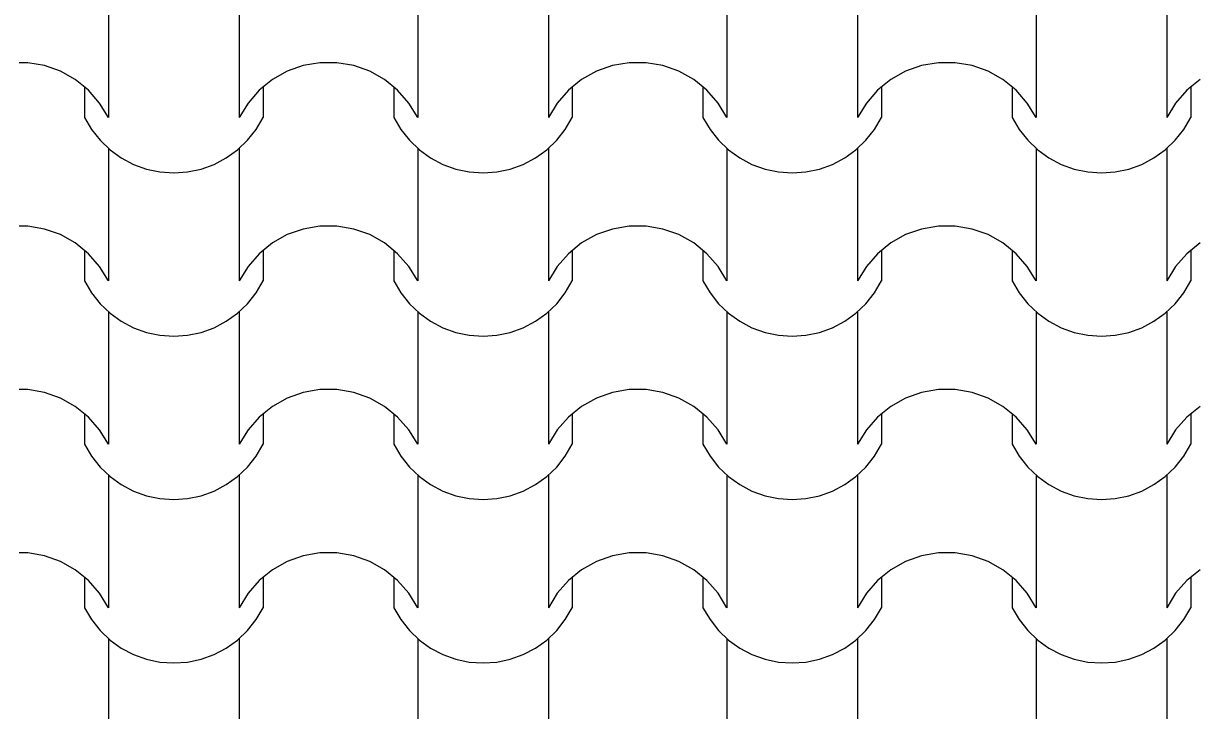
# Model space of a CAD drawing. Header units: millimetres. Extents: x 318905 to 439572, y -5133 to 105868.
# Drawn here: x 397422 to 398501, y 6459 to 7091 of the extents above; entities that cross this region are included whole.
import ezdxf

# ---------------------------------------------------------------- set-up
doc = ezdxf.new("R2010")
doc.units = ezdxf.units.MM
doc.header["$MEASUREMENT"] = 0
doc.layers.add('0_Stylo_No__98', color=154, linetype='Continuous', lineweight=0)
doc.layers.add('OMBRES_Stylo_No__82', color=7, linetype='Continuous', lineweight=13, true_color=0xaaaaaa)
doc.styles.add('STYLE_GENERE_3', font='')
doc.styles.get('STYLE_GENERE_3').set_extended_font_data('Arial')
doc.dimstyles.new('STYLE_GENERE__1', dxfattribs={"dimtxt": 200, "dimasz": 142.5, "dimexe": 0.18, "dimexo": 500, "dimgap": 0.09, "dimtad": 0, "dimtih": 1, "dimtoh": 1, "dimlfac": 0.001, "dimzin": 0, "dimdsep": 46, "dimtxsty": 'STYLE_GENERE_3', "dimblk": 'ARROWHEAD_6', "dimblk1": 'ARROWHEAD_6', "dimblk2": 'ARROWHEAD_6', "dimcen": 0.09, "dimclrd": 154, "dimclre": 154, "dimclrt": 154, "dimazin": 0, "dimtfac": 1, "dimtdec": 4, "dimtmove": 0, "dimatfit": 3, "dimfxl": 0, "dimtolj": 1, "dimtzin": 0, "dimarcsym": 0})

# ---------------------------------------------------------------- blocks, each defined once
blk = doc.blocks.new('*X111')
at = {"layer": 'OMBRES_Stylo_No__82', "linetype": 'Continuous'}
for p, q in [((397500.7, 7126.8), (397500.7, 7065.8)), ((397620.9, 7126.8), (397620.9, 7065.8)), ((397785.2, 7126.8), (397785.2, 7065.8)), ((397905.4, 7126.8), (397905.4, 7065.8)), ((398069.6, 7126.8), (398069.6, 7065.8)), ((398189.9, 7126.8), (398189.9, 7065.8)), ((398354.1, 7126.8), (398354.1, 7065.8)), ((398474.4, 7126.8), (398474.4, 7065.8)), ((397500.7, 7065.8), (397500.7, 7004.8)), ((397620.9, 7065.8), (397620.9, 7004.8)), ((397785.2, 7065.8), (397785.2, 7004.8)), ((397905.4, 7065.8), (397905.4, 7004.8)), ((398069.6, 7065.8), (398069.6, 7004.8)), ((398189.9, 7065.8), (398189.9, 7004.8)), ((398354.1, 7065.8), (398354.1, 7004.8)), ((398474.4, 7065.8), (398474.4, 7004.8)), ((397426.4, 7055.3), (397418.6, 7055.3)), ((397441.8, 7052.7), (397426.4, 7055.3)), ((397456.5, 7047.4), (397441.8, 7052.7)), ((397679.8, 7052.7), (397665.1, 7047.4)), ((397695.2, 7055.3), (397679.8, 7052.7)), ((397703, 7055.3), (397695.2, 7055.3)), ((397710.9, 7055.3), (397703, 7055.3)), ((397726.3, 7052.7), (397710.9, 7055.3)), ((397741, 7047.4), (397726.3, 7052.7)), ((397964.3, 7052.7), (397949.6, 7047.4)), ((397979.7, 7055.3), (397964.3, 7052.7)), ((397987.5, 7055.3), (397979.7, 7055.3)), ((397995.3, 7055.3), (397987.5, 7055.3)), ((398010.7, 7052.7), (397995.3, 7055.3)), ((398025.5, 7047.4), (398010.7, 7052.7)), ((398248.8, 7052.7), (398234.1, 7047.4)), ((398264.2, 7055.3), (398248.8, 7052.7)), ((398272, 7055.3), (398264.2, 7055.3)), ((398279.8, 7055.3), (398272, 7055.3)), ((398295.2, 7052.7), (398279.8, 7055.3)), ((398309.9, 7047.4), (398295.2, 7052.7)), ((397470.1, 7039.8), (397456.5, 7047.4)), ((397665.1, 7047.4), (397651.5, 7039.8)), ((397754.6, 7039.8), (397741, 7047.4)), ((397949.6, 7047.4), (397935.9, 7039.8)), ((398039.1, 7039.8), (398025.5, 7047.4)), ((398234.1, 7047.4), (398220.4, 7039.8)), ((398323.6, 7039.8), (398309.9, 7047.4)), ((397482.3, 7029.9), (397470.1, 7039.8)), ((397478.7, 7032.9), (397478.7, 7004.8)), ((397651.5, 7039.8), (397639.3, 7029.9)), ((397642.9, 7032.9), (397642.9, 7004.8)), ((397766.7, 7029.9), (397754.6, 7039.8)), ((397763.2, 7032.9), (397763.2, 7004.8)), ((397935.9, 7039.8), (397923.8, 7029.9)), ((397927.4, 7032.9), (397927.4, 7004.8)), ((398051.2, 7029.9), (398039.1, 7039.8)), ((398047.6, 7032.9), (398047.6, 7004.8)), ((398220.4, 7039.8), (398208.3, 7029.9)), ((398211.9, 7032.9), (398211.9, 7004.8)), ((398335.7, 7029.9), (398323.6, 7039.8)), ((398332.1, 7032.9), (398332.1, 7004.8)), ((398504.9, 7039.8), (398492.8, 7029.9)), ((398496.4, 7032.9), (398496.4, 7004.8)), ((397492.5, 7018.2), (397482.3, 7029.9)), ((397639.3, 7029.9), (397629.1, 7018.2)), ((397777, 7018.2), (397766.7, 7029.9)), ((397923.8, 7029.9), (397913.5, 7018.2)), ((398061.5, 7018.2), (398051.2, 7029.9)), ((398208.3, 7029.9), (398198, 7018.2)), ((398346, 7018.2), (398335.7, 7029.9)), ((398492.8, 7029.9), (398482.5, 7018.2)), ((397500.7, 7004.8), (397492.5, 7018.2)), ((397629.1, 7018.2), (397620.9, 7004.8)), ((397785.2, 7004.8), (397777, 7018.2)), ((397913.5, 7018.2), (397905.4, 7004.8)), ((398069.6, 7004.8), (398061.5, 7018.2)), ((398198, 7018.2), (398189.9, 7004.8)), ((398354.1, 7004.8), (398346, 7018.2)), ((398482.5, 7018.2), (398474.4, 7004.8)), ((397478.7, 7004.8), (397485.1, 6993.9)), ((397636.5, 6993.9), (397642.9, 7004.8)), ((397763.2, 7004.8), (397769.6, 6993.9)), ((397921, 6993.9), (397927.4, 7004.8)), ((398047.6, 7004.8), (398054.1, 6993.9)), ((398205.4, 6993.9), (398211.9, 7004.8)), ((398332.1, 7004.8), (398338.6, 6993.9)), ((398489.9, 6993.9), (398496.4, 7004.8)), ((397485.1, 6993.9), (397493, 6983.9)), ((397628.6, 6983.9), (397636.5, 6993.9)), ((397769.6, 6993.9), (397777.5, 6983.9)), ((397913.1, 6983.9), (397921, 6993.9)), ((398054.1, 6993.9), (398062, 6983.9)), ((398197.6, 6983.9), (398205.4, 6993.9)), ((398338.6, 6993.9), (398346.4, 6983.9)), ((398482, 6983.9), (398489.9, 6993.9)), ((397493, 6983.9), (397502.2, 6975.1)), ((397619.4, 6975.1), (397628.6, 6983.9)), ((397777.5, 6983.9), (397786.7, 6975.1)), ((397903.9, 6975.1), (397913.1, 6983.9)), ((398062, 6983.9), (398071.2, 6975.1)), ((398188.4, 6975.1), (398197.6, 6983.9)), ((398346.4, 6983.9), (398355.6, 6975.1)), ((398472.8, 6975.1), (398482, 6983.9)), ((397500.7, 6976.4), (397500.7, 6915.5)), ((397502.2, 6975.1), (397512.5, 6967.7)), ((397512.5, 6967.7), (397523.7, 6961.8)), ((397597.9, 6961.8), (397609.1, 6967.7)), ((397609.1, 6967.7), (397619.4, 6975.1)), ((397620.9, 6976.4), (397620.9, 6915.5)), ((397785.2, 6976.4), (397785.2, 6915.5)), ((397786.7, 6975.1), (397797, 6967.7)), ((397797, 6967.7), (397808.2, 6961.8)), ((397882.3, 6961.8), (397893.6, 6967.7)), ((397893.6, 6967.7), (397903.9, 6975.1)), ((397905.4, 6976.4), (397905.4, 6915.5)), ((398069.6, 6976.4), (398069.6, 6915.5)), ((398071.2, 6975.1), (398081.5, 6967.7)), ((398081.5, 6967.7), (398092.7, 6961.8)), ((398166.8, 6961.8), (398178.1, 6967.7)), ((398178.1, 6967.7), (398188.4, 6975.1)), ((398189.9, 6976.4), (398189.9, 6915.5)), ((398354.1, 6976.4), (398354.1, 6915.5)), ((398355.6, 6975.1), (398365.9, 6967.7)), ((398365.9, 6967.7), (398377.2, 6961.8)), ((398451.3, 6961.8), (398462.5, 6967.7)), ((398462.5, 6967.7), (398472.8, 6975.1)), ((398474.4, 6976.4), (398474.4, 6915.5)), ((397523.7, 6961.8), (397535.7, 6957.5)), ((397535.7, 6957.5), (397548.1, 6954.9)), ((397573.5, 6954.9), (397585.9, 6957.5)), ((397585.9, 6957.5), (397597.9, 6961.8)), ((397808.2, 6961.8), (397820.2, 6957.5)), ((397820.2, 6957.5), (397832.6, 6954.9)), ((397858, 6954.9), (397870.4, 6957.5)), ((397870.4, 6957.5), (397882.3, 6961.8)), ((398092.7, 6961.8), (398104.7, 6957.5)), ((398104.7, 6957.5), (398117.1, 6954.9)), ((398142.4, 6954.9), (398154.9, 6957.5)), ((398154.9, 6957.5), (398166.8, 6961.8)), ((398377.2, 6961.8), (398389.1, 6957.5)), ((398389.1, 6957.5), (398401.6, 6954.9)), ((398426.9, 6954.9), (398439.3, 6957.5)), ((398439.3, 6957.5), (398451.3, 6961.8)), ((397548.1, 6954.9), (397560.8, 6954)), ((397560.8, 6954), (397573.5, 6954.9)), ((397832.6, 6954.9), (397845.3, 6954)), ((397845.3, 6954), (397858, 6954.9)), ((398117.1, 6954.9), (398129.8, 6954)), ((398129.8, 6954), (398142.4, 6954.9)), ((398401.6, 6954.9), (398414.2, 6954)), ((398414.2, 6954), (398426.9, 6954.9)), ((397500.7, 6915.5), (397500.7, 6854.5)), ((397620.9, 6915.5), (397620.9, 6854.5)), ((397785.2, 6915.5), (397785.2, 6854.5)), ((397905.4, 6915.5), (397905.4, 6854.5)), ((398069.6, 6915.5), (398069.6, 6854.5)), ((398189.9, 6915.5), (398189.9, 6854.5)), ((398354.1, 6915.5), (398354.1, 6854.5)), ((398474.4, 6915.5), (398474.4, 6854.5)), ((397426.4, 6905), (397418.6, 6905)), ((397441.8, 6902.3), (397426.4, 6905)), ((397456.5, 6897.1), (397441.8, 6902.3)), ((397679.8, 6902.3), (397665.1, 6897.1)), ((397695.2, 6905), (397679.8, 6902.3)), ((397703, 6905), (397695.2, 6905)), ((397710.9, 6905), (397703, 6905)), ((397726.3, 6902.3), (397710.9, 6905)), ((397741, 6897.1), (397726.3, 6902.3)), ((397964.3, 6902.3), (397949.6, 6897.1)), ((397979.7, 6905), (397964.3, 6902.3)), ((397987.5, 6905), (397979.7, 6905)), ((397995.3, 6905), (397987.5, 6905)), ((398010.7, 6902.3), (397995.3, 6905)), ((398025.5, 6897.1), (398010.7, 6902.3)), ((398248.8, 6902.3), (398234.1, 6897.1)), ((398264.2, 6905), (398248.8, 6902.3)), ((398272, 6905), (398264.2, 6905)), ((398279.8, 6905), (398272, 6905)), ((398295.2, 6902.3), (398279.8, 6905)), ((398309.9, 6897.1), (398295.2, 6902.3)), ((397470.1, 6889.5), (397456.5, 6897.1)), ((397665.1, 6897.1), (397651.5, 6889.5)), ((397754.6, 6889.5), (397741, 6897.1)), ((397949.6, 6897.1), (397935.9, 6889.5)), ((398039.1, 6889.5), (398025.5, 6897.1)), ((398234.1, 6897.1), (398220.4, 6889.5)), ((398323.6, 6889.5), (398309.9, 6897.1)), ((397482.3, 6879.6), (397470.1, 6889.5)), ((397478.7, 6882.5), (397478.7, 6854.5)), ((397651.5, 6889.5), (397639.3, 6879.6)), ((397642.9, 6882.5), (397642.9, 6854.5)), ((397766.7, 6879.6), (397754.6, 6889.5)), ((397763.2, 6882.5), (397763.2, 6854.5)), ((397935.9, 6889.5), (397923.8, 6879.6)), ((397927.4, 6882.5), (397927.4, 6854.5)), ((398051.2, 6879.6), (398039.1, 6889.5)), ((398047.6, 6882.5), (398047.6, 6854.5)), ((398220.4, 6889.5), (398208.3, 6879.6)), ((398211.9, 6882.5), (398211.9, 6854.5)), ((398335.7, 6879.6), (398323.6, 6889.5)), ((398332.1, 6882.5), (398332.1, 6854.5)), ((398504.9, 6889.5), (398492.8, 6879.6)), ((398496.4, 6882.5), (398496.4, 6854.5)), ((397492.5, 6867.8), (397482.3, 6879.6)), ((397639.3, 6879.6), (397629.1, 6867.8)), ((397777, 6867.8), (397766.7, 6879.6)), ((397923.8, 6879.6), (397913.5, 6867.8)), ((398061.5, 6867.8), (398051.2, 6879.6)), ((398208.3, 6879.6), (398198, 6867.8)), ((398346, 6867.8), (398335.7, 6879.6)), ((398492.8, 6879.6), (398482.5, 6867.8)), ((397500.7, 6854.5), (397492.5, 6867.8)), ((397629.1, 6867.8), (397620.9, 6854.5)), ((397785.2, 6854.5), (397777, 6867.8)), ((397913.5, 6867.8), (397905.4, 6854.5)), ((398069.6, 6854.5), (398061.5, 6867.8)), ((398198, 6867.8), (398189.9, 6854.5)), ((398354.1, 6854.5), (398346, 6867.8)), ((398482.5, 6867.8), (398474.4, 6854.5)), ((397478.7, 6854.5), (397485.1, 6843.5)), ((397636.5, 6843.5), (397642.9, 6854.5)), ((397763.2, 6854.5), (397769.6, 6843.5)), ((397921, 6843.5), (397927.4, 6854.5)), ((398047.6, 6854.5), (398054.1, 6843.5)), ((398205.4, 6843.5), (398211.9, 6854.5)), ((398332.1, 6854.5), (398338.6, 6843.5)), ((398489.9, 6843.5), (398496.4, 6854.5)), ((397485.1, 6843.5), (397493, 6833.6)), ((397628.6, 6833.6), (397636.5, 6843.5)), ((397769.6, 6843.5), (397777.5, 6833.6)), ((397913.1, 6833.6), (397921, 6843.5)), ((398054.1, 6843.5), (398062, 6833.6)), ((398197.6, 6833.6), (398205.4, 6843.5)), ((398338.6, 6843.5), (398346.4, 6833.6)), ((398482, 6833.6), (398489.9, 6843.5)), ((397493, 6833.6), (397502.2, 6824.8)), ((397500.7, 6826.1), (397500.7, 6765.1)), ((397619.4, 6824.8), (397628.6, 6833.6)), ((397620.9, 6826.1), (397620.9, 6765.1)), ((397777.5, 6833.6), (397786.7, 6824.8)), ((397785.2, 6826.1), (397785.2, 6765.1)), ((397903.9, 6824.8), (397913.1, 6833.6)), ((397905.4, 6826.1), (397905.4, 6765.1)), ((398062, 6833.6), (398071.2, 6824.8)), ((398069.6, 6826.1), (398069.6, 6765.1)), ((398188.4, 6824.8), (398197.6, 6833.6)), ((398189.9, 6826.1), (398189.9, 6765.1)), ((398346.4, 6833.6), (398355.6, 6824.8)), ((398354.1, 6826.1), (398354.1, 6765.1)), ((398472.8, 6824.8), (398482, 6833.6)), ((398474.4, 6826.1), (398474.4, 6765.1)), ((397502.2, 6824.8), (397512.5, 6817.4)), ((397512.5, 6817.4), (397523.7, 6811.5)), ((397597.9, 6811.5), (397609.1, 6817.4)), ((397609.1, 6817.4), (397619.4, 6824.8)), ((397786.7, 6824.8), (397797, 6817.4)), ((397797, 6817.4), (397808.2, 6811.5)), ((397882.3, 6811.5), (397893.6, 6817.4)), ((397893.6, 6817.4), (397903.9, 6824.8)), ((398071.2, 6824.8), (398081.5, 6817.4)), ((398081.5, 6817.4), (398092.7, 6811.5)), ((398166.8, 6811.5), (398178.1, 6817.4)), ((398178.1, 6817.4), (398188.4, 6824.8)), ((398355.6, 6824.8), (398365.9, 6817.4)), ((398365.9, 6817.4), (398377.2, 6811.5)), ((398451.3, 6811.5), (398462.5, 6817.4)), ((398462.5, 6817.4), (398472.8, 6824.8)), ((397523.7, 6811.5), (397535.7, 6807.2)), ((397535.7, 6807.2), (397548.1, 6804.5)), ((397548.1, 6804.5), (397560.8, 6803.7)), ((397560.8, 6803.7), (397573.5, 6804.5)), ((397573.5, 6804.5), (397585.9, 6807.2)), ((397585.9, 6807.2), (397597.9, 6811.5)), ((397808.2, 6811.5), (397820.2, 6807.2)), ((397820.2, 6807.2), (397832.6, 6804.5)), ((397832.6, 6804.5), (397845.3, 6803.7)), ((397845.3, 6803.7), (397858, 6804.5)), ((397858, 6804.5), (397870.4, 6807.2)), ((397870.4, 6807.2), (397882.3, 6811.5)), ((398092.7, 6811.5), (398104.7, 6807.2)), ((398104.7, 6807.2), (398117.1, 6804.5)), ((398117.1, 6804.5), (398129.8, 6803.7)), ((398129.8, 6803.7), (398142.4, 6804.5)), ((398142.4, 6804.5), (398154.9, 6807.2)), ((398154.9, 6807.2), (398166.8, 6811.5)), ((398377.2, 6811.5), (398389.1, 6807.2)), ((398389.1, 6807.2), (398401.6, 6804.5)), ((398401.6, 6804.5), (398414.2, 6803.7)), ((398414.2, 6803.7), (398426.9, 6804.5)), ((398426.9, 6804.5), (398439.3, 6807.2)), ((398439.3, 6807.2), (398451.3, 6811.5)), ((397500.7, 6765.1), (397500.7, 6704.2)), ((397620.9, 6765.1), (397620.9, 6704.2)), ((397785.2, 6765.1), (397785.2, 6704.2)), ((397905.4, 6765.1), (397905.4, 6704.2)), ((398069.6, 6765.1), (398069.6, 6704.2)), ((398189.9, 6765.1), (398189.9, 6704.2)), ((398354.1, 6765.1), (398354.1, 6704.2)), ((398474.4, 6765.1), (398474.4, 6704.2)), ((397426.4, 6754.7), (397418.6, 6754.7)), ((397441.8, 6752), (397426.4, 6754.7)), ((397456.5, 6746.8), (397441.8, 6752)), ((397679.8, 6752), (397665.1, 6746.8)), ((397695.2, 6754.7), (397679.8, 6752)), ((397703, 6754.7), (397695.2, 6754.7)), ((397710.9, 6754.7), (397703, 6754.7)), ((397726.3, 6752), (397710.9, 6754.7)), ((397741, 6746.8), (397726.3, 6752)), ((397964.3, 6752), (397949.6, 6746.8)), ((397979.7, 6754.7), (397964.3, 6752)), ((397987.5, 6754.7), (397979.7, 6754.7)), ((397995.3, 6754.7), (397987.5, 6754.7)), ((398010.7, 6752), (397995.3, 6754.7)), ((398025.5, 6746.8), (398010.7, 6752)), ((398248.8, 6752), (398234.1, 6746.8)), ((398264.2, 6754.7), (398248.8, 6752)), ((398272, 6754.7), (398264.2, 6754.7)), ((398279.8, 6754.7), (398272, 6754.7)), ((398295.2, 6752), (398279.8, 6754.7)), ((398309.9, 6746.8), (398295.2, 6752)), ((397470.1, 6739.1), (397456.5, 6746.8)), ((397665.1, 6746.8), (397651.5, 6739.1)), ((397754.6, 6739.1), (397741, 6746.8)), ((397949.6, 6746.8), (397935.9, 6739.1)), ((398039.1, 6739.1), (398025.5, 6746.8)), ((398234.1, 6746.8), (398220.4, 6739.1)), ((398323.6, 6739.1), (398309.9, 6746.8)), ((397482.3, 6729.3), (397470.1, 6739.1)), ((397478.7, 6732.2), (397478.7, 6704.2)), ((397492.5, 6717.5), (397482.3, 6729.3)), ((397639.3, 6729.3), (397629.1, 6717.5)), ((397651.5, 6739.1), (397639.3, 6729.3)), ((397642.9, 6732.2), (397642.9, 6704.2)), ((397766.7, 6729.3), (397754.6, 6739.1)), ((397763.2, 6732.2), (397763.2, 6704.2)), ((397777, 6717.5), (397766.7, 6729.3)), ((397923.8, 6729.3), (397913.5, 6717.5)), ((397935.9, 6739.1), (397923.8, 6729.3)), ((397927.4, 6732.2), (397927.4, 6704.2)), ((398051.2, 6729.3), (398039.1, 6739.1)), ((398047.6, 6732.2), (398047.6, 6704.2)), ((398061.5, 6717.5), (398051.2, 6729.3)), ((398208.3, 6729.3), (398198, 6717.5)), ((398220.4, 6739.1), (398208.3, 6729.3)), ((398211.9, 6732.2), (398211.9, 6704.2)), ((398335.7, 6729.3), (398323.6, 6739.1)), ((398332.1, 6732.2), (398332.1, 6704.2)), ((398346, 6717.5), (398335.7, 6729.3)), ((398492.8, 6729.3), (398482.5, 6717.5)), ((398504.9, 6739.1), (398492.8, 6729.3)), ((398496.4, 6732.2), (398496.4, 6704.2)), ((397500.7, 6704.2), (397492.5, 6717.5)), ((397629.1, 6717.5), (397620.9, 6704.2)), ((397785.2, 6704.2), (397777, 6717.5)), ((397913.5, 6717.5), (397905.4, 6704.2)), ((398069.6, 6704.2), (398061.5, 6717.5)), ((398198, 6717.5), (398189.9, 6704.2)), ((398354.1, 6704.2), (398346, 6717.5)), ((398482.5, 6717.5), (398474.4, 6704.2)), ((397478.7, 6704.2), (397485.1, 6693.2)), ((397636.5, 6693.2), (397642.9, 6704.2)), ((397763.2, 6704.2), (397769.6, 6693.2)), ((397921, 6693.2), (397927.4, 6704.2)), ((398047.6, 6704.2), (398054.1, 6693.2)), ((398205.4, 6693.2), (398211.9, 6704.2)), ((398332.1, 6704.2), (398338.6, 6693.2)), ((398489.9, 6693.2), (398496.4, 6704.2)), ((397485.1, 6693.2), (397493, 6683.2)), ((397628.6, 6683.2), (397636.5, 6693.2)), ((397769.6, 6693.2), (397777.5, 6683.2)), ((397913.1, 6683.2), (397921, 6693.2)), ((398054.1, 6693.2), (398062, 6683.2)), ((398197.6, 6683.2), (398205.4, 6693.2)), ((398338.6, 6693.2), (398346.4, 6683.2)), ((398482, 6683.2), (398489.9, 6693.2)), ((397493, 6683.2), (397502.2, 6674.5)), ((397500.7, 6675.8), (397500.7, 6614.8)), ((397619.4, 6674.5), (397628.6, 6683.2)), ((397620.9, 6675.8), (397620.9, 6614.8)), ((397777.5, 6683.2), (397786.7, 6674.5)), ((397785.2, 6675.8), (397785.2, 6614.8)), ((397903.9, 6674.5), (397913.1, 6683.2)), ((397905.4, 6675.8), (397905.4, 6614.8)), ((398062, 6683.2), (398071.2, 6674.5)), ((398069.6, 6675.8), (398069.6, 6614.8)), ((398188.4, 6674.5), (398197.6, 6683.2)), ((398189.9, 6675.8), (398189.9, 6614.8)), ((398346.4, 6683.2), (398355.6, 6674.5)), ((398354.1, 6675.8), (398354.1, 6614.8)), ((398472.8, 6674.5), (398482, 6683.2)), ((398474.4, 6675.8), (398474.4, 6614.8)), ((397502.2, 6674.5), (397512.5, 6667.1)), ((397512.5, 6667.1), (397523.7, 6661.1)), ((397597.9, 6661.1), (397609.1, 6667.1)), ((397609.1, 6667.1), (397619.4, 6674.5)), ((397786.7, 6674.5), (397797, 6667.1)), ((397797, 6667.1), (397808.2, 6661.1)), ((397882.3, 6661.1), (397893.6, 6667.1)), ((397893.6, 6667.1), (397903.9, 6674.5)), ((398071.2, 6674.5), (398081.5, 6667.1)), ((398081.5, 6667.1), (398092.7, 6661.1)), ((398166.8, 6661.1), (398178.1, 6667.1)), ((398178.1, 6667.1), (398188.4, 6674.5)), ((398355.6, 6674.5), (398365.9, 6667.1)), ((398365.9, 6667.1), (398377.2, 6661.1)), ((398451.3, 6661.1), (398462.5, 6667.1)), ((398462.5, 6667.1), (398472.8, 6674.5)), ((397523.7, 6661.1), (397535.7, 6656.8)), ((397535.7, 6656.8), (397548.1, 6654.2)), ((397548.1, 6654.2), (397560.8, 6653.3)), ((397560.8, 6653.3), (397573.5, 6654.2)), ((397573.5, 6654.2), (397585.9, 6656.8)), ((397585.9, 6656.8), (397597.9, 6661.1)), ((397808.2, 6661.1), (397820.2, 6656.8)), ((397820.2, 6656.8), (397832.6, 6654.2)), ((397832.6, 6654.2), (397845.3, 6653.3)), ((397845.3, 6653.3), (397858, 6654.2)), ((397858, 6654.2), (397870.4, 6656.8)), ((397870.4, 6656.8), (397882.3, 6661.1)), ((398092.7, 6661.1), (398104.7, 6656.8)), ((398104.7, 6656.8), (398117.1, 6654.2)), ((398117.1, 6654.2), (398129.8, 6653.3)), ((398129.8, 6653.3), (398142.4, 6654.2)), ((398142.4, 6654.2), (398154.9, 6656.8)), ((398154.9, 6656.8), (398166.8, 6661.1)), ((398377.2, 6661.1), (398389.1, 6656.8)), ((398389.1, 6656.8), (398401.6, 6654.2)), ((398401.6, 6654.2), (398414.2, 6653.3)), ((398414.2, 6653.3), (398426.9, 6654.2)), ((398426.9, 6654.2), (398439.3, 6656.8)), ((398439.3, 6656.8), (398451.3, 6661.1)), ((397500.7, 6614.8), (397500.7, 6553.8)), ((397620.9, 6614.8), (397620.9, 6553.8)), ((397785.2, 6614.8), (397785.2, 6553.8)), ((397905.4, 6614.8), (397905.4, 6553.8)), ((398069.6, 6614.8), (398069.6, 6553.8)), ((398189.9, 6614.8), (398189.9, 6553.8)), ((398354.1, 6614.8), (398354.1, 6553.8)), ((398474.4, 6614.8), (398474.4, 6553.8)), ((397426.4, 6604.3), (397418.6, 6604.3)), ((397441.8, 6601.7), (397426.4, 6604.3)), ((397456.5, 6596.4), (397441.8, 6601.7)), ((397679.8, 6601.7), (397665.1, 6596.4)), ((397695.2, 6604.3), (397679.8, 6601.7)), ((397703, 6604.3), (397695.2, 6604.3)), ((397710.9, 6604.3), (397703, 6604.3)), ((397726.3, 6601.7), (397710.9, 6604.3)), ((397741, 6596.4), (397726.3, 6601.7)), ((397964.3, 6601.7), (397949.6, 6596.4)), ((397979.7, 6604.3), (397964.3, 6601.7)), ((397987.5, 6604.3), (397979.7, 6604.3)), ((397995.3, 6604.3), (397987.5, 6604.3)), ((398010.7, 6601.7), (397995.3, 6604.3)), ((398025.5, 6596.4), (398010.7, 6601.7)), ((398248.8, 6601.7), (398234.1, 6596.4)), ((398264.2, 6604.3), (398248.8, 6601.7)), ((398272, 6604.3), (398264.2, 6604.3)), ((398279.8, 6604.3), (398272, 6604.3)), ((398295.2, 6601.7), (398279.8, 6604.3)), ((398309.9, 6596.4), (398295.2, 6601.7)), ((397470.1, 6588.8), (397456.5, 6596.4)), ((397482.3, 6578.9), (397470.1, 6588.8)), ((397651.5, 6588.8), (397639.3, 6578.9)), ((397665.1, 6596.4), (397651.5, 6588.8)), ((397754.6, 6588.8), (397741, 6596.4)), ((397766.7, 6578.9), (397754.6, 6588.8)), ((397935.9, 6588.8), (397923.8, 6578.9)), ((397949.6, 6596.4), (397935.9, 6588.8)), ((398039.1, 6588.8), (398025.5, 6596.4)), ((398051.2, 6578.9), (398039.1, 6588.8)), ((398220.4, 6588.8), (398208.3, 6578.9)), ((398234.1, 6596.4), (398220.4, 6588.8)), ((398323.6, 6588.8), (398309.9, 6596.4)), ((398335.7, 6578.9), (398323.6, 6588.8)), ((398504.9, 6588.8), (398492.8, 6578.9)), ((397478.7, 6581.8), (397478.7, 6553.8)), ((397492.5, 6567.2), (397482.3, 6578.9)), ((397639.3, 6578.9), (397629.1, 6567.2)), ((397642.9, 6581.8), (397642.9, 6553.8)), ((397763.2, 6581.8), (397763.2, 6553.8)), ((397777, 6567.2), (397766.7, 6578.9)), ((397923.8, 6578.9), (397913.5, 6567.2)), ((397927.4, 6581.8), (397927.4, 6553.8)), ((398047.6, 6581.8), (398047.6, 6553.8)), ((398061.5, 6567.2), (398051.2, 6578.9)), ((398208.3, 6578.9), (398198, 6567.2)), ((398211.9, 6581.8), (398211.9, 6553.8)), ((398332.1, 6581.8), (398332.1, 6553.8)), ((398346, 6567.2), (398335.7, 6578.9)), ((398492.8, 6578.9), (398482.5, 6567.2)), ((398496.4, 6581.8), (398496.4, 6553.8)), ((397500.7, 6553.8), (397492.5, 6567.2)), ((397629.1, 6567.2), (397620.9, 6553.8)), ((397785.2, 6553.8), (397777, 6567.2)), ((397913.5, 6567.2), (397905.4, 6553.8)), ((398069.6, 6553.8), (398061.5, 6567.2)), ((398198, 6567.2), (398189.9, 6553.8)), ((398354.1, 6553.8), (398346, 6567.2)), ((398482.5, 6567.2), (398474.4, 6553.8)), ((397478.7, 6553.8), (397485.1, 6542.9)), ((397636.5, 6542.9), (397642.9, 6553.8)), ((397763.2, 6553.8), (397769.6, 6542.9)), ((397921, 6542.9), (397927.4, 6553.8)), ((398047.6, 6553.8), (398054.1, 6542.9)), ((398205.4, 6542.9), (398211.9, 6553.8)), ((398332.1, 6553.8), (398338.6, 6542.9)), ((398489.9, 6542.9), (398496.4, 6553.8)), ((397485.1, 6542.9), (397493, 6532.9)), ((397628.6, 6532.9), (397636.5, 6542.9)), ((397769.6, 6542.9), (397777.5, 6532.9)), ((397913.1, 6532.9), (397921, 6542.9)), ((398054.1, 6542.9), (398062, 6532.9)), ((398197.6, 6532.9), (398205.4, 6542.9)), ((398338.6, 6542.9), (398346.4, 6532.9)), ((398482, 6532.9), (398489.9, 6542.9)), ((397493, 6532.9), (397502.2, 6524.1)), ((397500.7, 6525.4), (397500.7, 6464.5)), ((397502.2, 6524.1), (397512.5, 6516.7)), ((397609.1, 6516.7), (397619.4, 6524.1)), ((397619.4, 6524.1), (397628.6, 6532.9)), ((397620.9, 6525.4), (397620.9, 6464.5)), ((397777.5, 6532.9), (397786.7, 6524.1)), ((397785.2, 6525.4), (397785.2, 6464.5)), ((397786.7, 6524.1), (397797, 6516.7)), ((397893.6, 6516.7), (397903.9, 6524.1)), ((397903.9, 6524.1), (397913.1, 6532.9)), ((397905.4, 6525.4), (397905.4, 6464.5)), ((398062, 6532.9), (398071.2, 6524.1)), ((398069.6, 6525.4), (398069.6, 6464.5)), ((398071.2, 6524.1), (398081.5, 6516.7)), ((398178.1, 6516.7), (398188.4, 6524.1)), ((398188.4, 6524.1), (398197.6, 6532.9)), ((398189.9, 6525.4), (398189.9, 6464.5)), ((398346.4, 6532.9), (398355.6, 6524.1)), ((398354.1, 6525.4), (398354.1, 6464.5)), ((398355.6, 6524.1), (398365.9, 6516.7)), ((398462.5, 6516.7), (398472.8, 6524.1)), ((398472.8, 6524.1), (398482, 6532.9)), ((398474.4, 6525.4), (398474.4, 6464.5)), ((397512.5, 6516.7), (397523.7, 6510.8)), ((397597.9, 6510.8), (397609.1, 6516.7)), ((397797, 6516.7), (397808.2, 6510.8)), ((397882.3, 6510.8), (397893.6, 6516.7)), ((398081.5, 6516.7), (398092.7, 6510.8)), ((398166.8, 6510.8), (398178.1, 6516.7)), ((398365.9, 6516.7), (398377.2, 6510.8)), ((398451.3, 6510.8), (398462.5, 6516.7)), ((397523.7, 6510.8), (397535.7, 6506.5)), ((397535.7, 6506.5), (397548.1, 6503.9)), ((397548.1, 6503.9), (397560.8, 6503)), ((397560.8, 6503), (397573.5, 6503.9)), ((397573.5, 6503.9), (397585.9, 6506.5)), ((397585.9, 6506.5), (397597.9, 6510.8)), ((397808.2, 6510.8), (397820.2, 6506.5)), ((397820.2, 6506.5), (397832.6, 6503.9)), ((397832.6, 6503.9), (397845.3, 6503)), ((397845.3, 6503), (397858, 6503.9)), ((397858, 6503.9), (397870.4, 6506.5)), ((397870.4, 6506.5), (397882.3, 6510.8)), ((398092.7, 6510.8), (398104.7, 6506.5)), ((398104.7, 6506.5), (398117.1, 6503.9)), ((398117.1, 6503.9), (398129.8, 6503)), ((398129.8, 6503), (398142.4, 6503.9)), ((398142.4, 6503.9), (398154.9, 6506.5)), ((398154.9, 6506.5), (398166.8, 6510.8)), ((398377.2, 6510.8), (398389.1, 6506.5)), ((398389.1, 6506.5), (398401.6, 6503.9)), ((398401.6, 6503.9), (398414.2, 6503)), ((398414.2, 6503), (398426.9, 6503.9)), ((398426.9, 6503.9), (398439.3, 6506.5)), ((398439.3, 6506.5), (398451.3, 6510.8)), ((397500.7, 6464.5), (397500.7, 6403.5)), ((397620.9, 6464.5), (397620.9, 6403.5)), ((397785.2, 6464.5), (397785.2, 6403.5)), ((397905.4, 6464.5), (397905.4, 6403.5)), ((398069.6, 6464.5), (398069.6, 6403.5)), ((398189.9, 6464.5), (398189.9, 6403.5)), ((398354.1, 6464.5), (398354.1, 6403.5)), ((398474.4, 6464.5), (398474.4, 6403.5))]:
    blk.add_line(p, q, dxfattribs=at)
blk = doc.blocks.new('Hachure_28', base_point=(0, 4000))
at = {"layer": 'OMBRES_Stylo_No__82', "linetype": 'Continuous'}
blk.add_blockref('*X111', (0, 0), dxfattribs=at)
blk = doc.blocks.new('*D131')
at = {"layer": '0_Stylo_No__98', "linetype": 'Continuous'}
for p, q in [((408082.7, 7634.5), (408082.7, 7747)), ((408157.7, 7559.5), (408007.7, 7709.5)), ((408223.3, 7634.5), (407582.7, 7634.5)), ((408082.7, 3678.3), (408082.7, 7634.5)), ((408082.7, -552.4), (408082.7, 3403.7)), ((408007.7, -477.4), (408157.7, -627.4)), ((408582.7, -552.4), (407942.1, -552.4)), ((408082.7, -664.9), (408082.7, -552.4))]:
    blk.add_line(p, q, dxfattribs=at)
at = {"layer": '0_Stylo_No__98', "insert": (407815.8, 3441), "char_height": 200, "attachment_point": 7, "style": 'STYLE_GENERE_3'}
blk.add_mtext('\\A1;{\\pql;\\fArial|b0|i0|c0|p34;8,19}', dxfattribs=at)
blk = doc.blocks.new('ARROWHEAD_6')
at = {"color": 0, "linetype": 'Continuous', "lineweight": 0}
for p, q in [((-0.5, -0.5), (0.5, 0.5)), ((0, 0), (-1, 0))]:
    blk.add_line(p, q, dxfattribs=at)

msp = doc.modelspace()

# ---------------------------------------------------------------- block references
at = {"layer": 'OMBRES_Stylo_No__82', "linetype": 'Continuous'}
msp.add_blockref('Hachure_28', (0, 4000), dxfattribs=at)

# ---------------------------------------------------------------- dimensions: what is measured, and where the dimension line sits
at = {"color": 154, "linetype": 'Continuous', "lineweight": 0}
dim = msp.add_linear_dim(base=(408082.725, 7634.463), p1=(408761.305, -552.434), p2=(391104.519, 7634.463), angle=90, dimstyle='STYLE_GENERE__1', dxfattribs=at)
dim.commit()
dim.dimension.update_dxf_attribs({"geometry": '*D131', "text_midpoint": (408110.923, 3541.014), "dimtype": 160})

doc.saveas('drawing.dxf')
